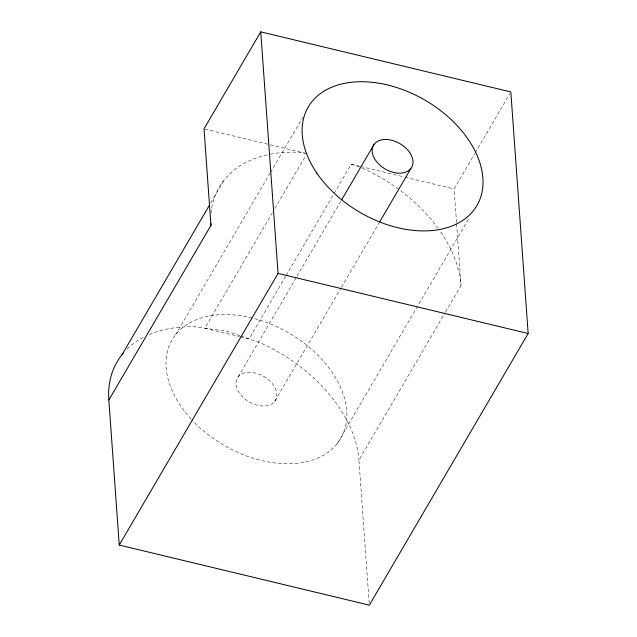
<?xml version="1.0" encoding="UTF-8"?>
<svg xmlns="http://www.w3.org/2000/svg" width="637" height="637" viewBox="0 0 637 637"><rect width="100%" height="100%" fill="white"/><g stroke="black" fill="none" stroke-linecap="round" stroke-linejoin="round"><path stroke-width="0.48" stroke-dasharray="3.19 2.39" d="M210.64 203.115L224.152 180M175.661 334.688L270.096 173.16M270.598 172.301L302.75 117.312M272.413 212.662L204.851 328.222L239.488 336.543M274.913 208.379L305.943 155.309M285.639 276.37L249.107 338.86L240.444 336.774M286.14 275.51L333.684 194.189M334.186 193.33L351.202 164.227L359.857 166.305M238.174 376.849L296.444 277.183M296.946 276.323L340.644 201.579M274.69 401.477A22.08 14.659 30.3 0 0 255.278 373.027A22.08 14.659 30.3 0 0 239.329 392.981A22.08 14.659 30.3 0 0 274.69 401.477L340.994 288.067M341.496 287.207L379.166 222.767M456.514 222.44L454.117 188.958L474.692 153.756M475.194 152.896L509.831 93.655M337.204 443.639L469.31 217.679M369.197 603.175L358.942 460.105L445.016 312.871M445.518 312.011L461.037 285.48L456.586 223.428M306.938 153.597L296.786 152.203A135.251 89.793 30.3 0 0 269.156 154.433M204.987 129.096L269.427 144.583M270.391 144.814L305.019 153.135M360.821 166.536L404.097 176.943M405.06 177.174L454.117 188.958M351.202 164.227L360.574 167.435M239.815 335.683L226.812 331.24L194.691 326.829A135.251 89.793 30.3 0 0 148.962 334.664M240.746 336.002L259.418 342.38A135.251 89.793 30.3 0 1 358.942 460.105M127.153 349.004A135.251 89.793 30.3 0 1 143.747 337.132M211.038 213.236A135.251 89.793 30.3 0 1 267.333 154.823M362.389 168.144A135.251 89.793 30.3 0 1 438.041 228.213M440.74 232.043A135.251 89.793 30.3 0 1 461.037 285.48M191.235 419.178A97.676 64.847 30.3 0 1 234.408 314.981A97.676 64.847 30.3 0 1 343.51 432.857A97.676 64.847 30.3 0 1 191.928 419.926"/><path stroke-width="0.96" d="M260.74 31.85L204.023 128.865L210.943 225.387L108.847 400.012L119.246 545.057L369.341 605.15L528.153 333.509L510.834 91.943L260.74 31.85L278.058 273.416L119.246 545.057M122.065 354.626L209.645 204.827M341.647 199.859L374.301 144.01M379.668 221.907L410.817 168.638A22.08 14.659 30.3 0 0 391.405 140.196A22.08 14.659 30.3 0 0 375.456 160.142A22.08 14.659 30.3 0 0 410.817 168.638M278.058 273.416L528.153 333.509M210.943 225.387A135.251 89.793 30.3 0 1 210.823 223.34M108.847 400.012A135.251 89.793 30.3 0 1 123.26 353.177M316.908 173.216A97.676 64.847 30.3 0 0 473.323 210.807A97.676 64.847 30.3 0 0 387.439 84.952A97.676 64.847 30.3 0 0 316.908 173.216"/></g></svg>
